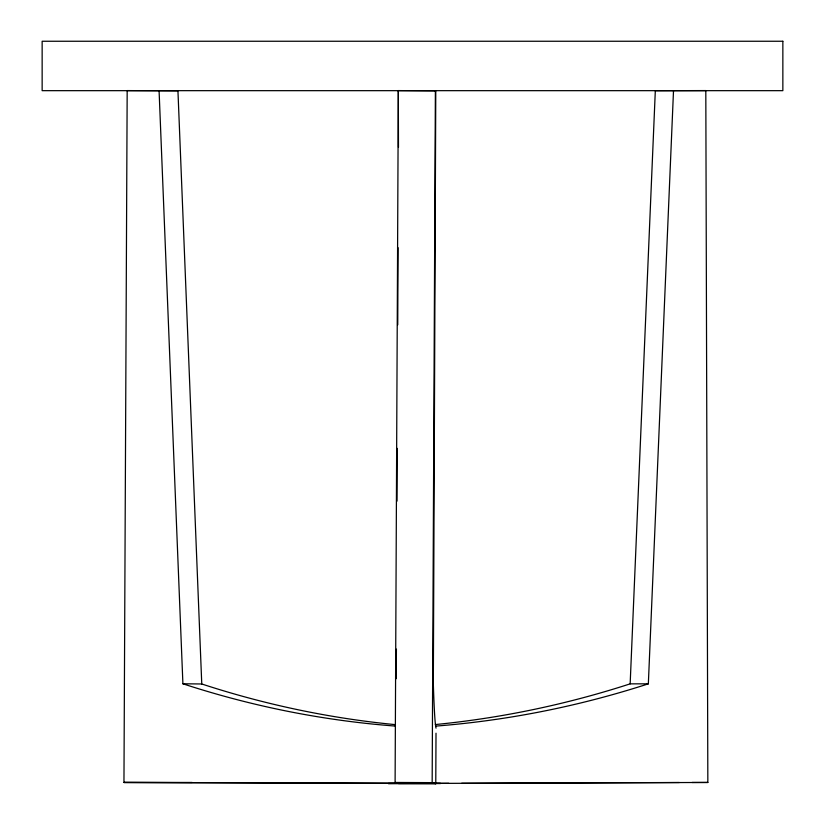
<?xml version="1.0" encoding="UTF-8"?>
<svg xmlns="http://www.w3.org/2000/svg" width="825" height="825" viewBox="0 0 825 825"><rect width="100%" height="100%" fill="white"/><g stroke="black" fill="none" stroke-linecap="round" stroke-linejoin="round"><path stroke-width="1.24" d="M436.012 733.208L435.775 783.75L398.712 783.575L395.103 782.461L398.32 90.585L435.775 90.874L433.331 684.018A1199.313 12.53 -89.7 0 0 436.033 728.155M396.289 678.697L396.412 649.1M397.021 501.136L397.238 448.387M397.743 324.875L398.062 247.675M398.475 147.314L398.32 90.585M435.775 783.75L432.166 782.636L435.383 90.76M435.342 724.556A1199.313 1044.842 89.9 0 0 630.156 683.853L655.318 90.709L705.808 90.575L707.84 782.461L388.266 783.554L448.8 783.337M435.683 726.113A1199.313 1044.842 89.9 0 0 648.347 683.832L673.509 90.688M461.68 783.296L679.346 782.512M630.156 683.853L648.347 683.832M192.112 782.461L123.956 782.461L127.174 90.585L177.942 90.863L201.764 683.977A1199.313 1032.312 -89.4 0 0 395.433 724.649M692.072 782.471L707.84 782.461M398.516 783.224L123.956 782.461L440.591 783.482L426.752 783.337M395.103 782.461L432.166 782.636M159.081 90.678L182.903 683.781L201.764 683.977M395.474 726.083A1199.313 1032.312 -89.4 0 1 182.903 683.781M782.853 41.25L42.147 41.25L42.147 90.668L782.853 90.668L782.853 41.25"/></g></svg>
